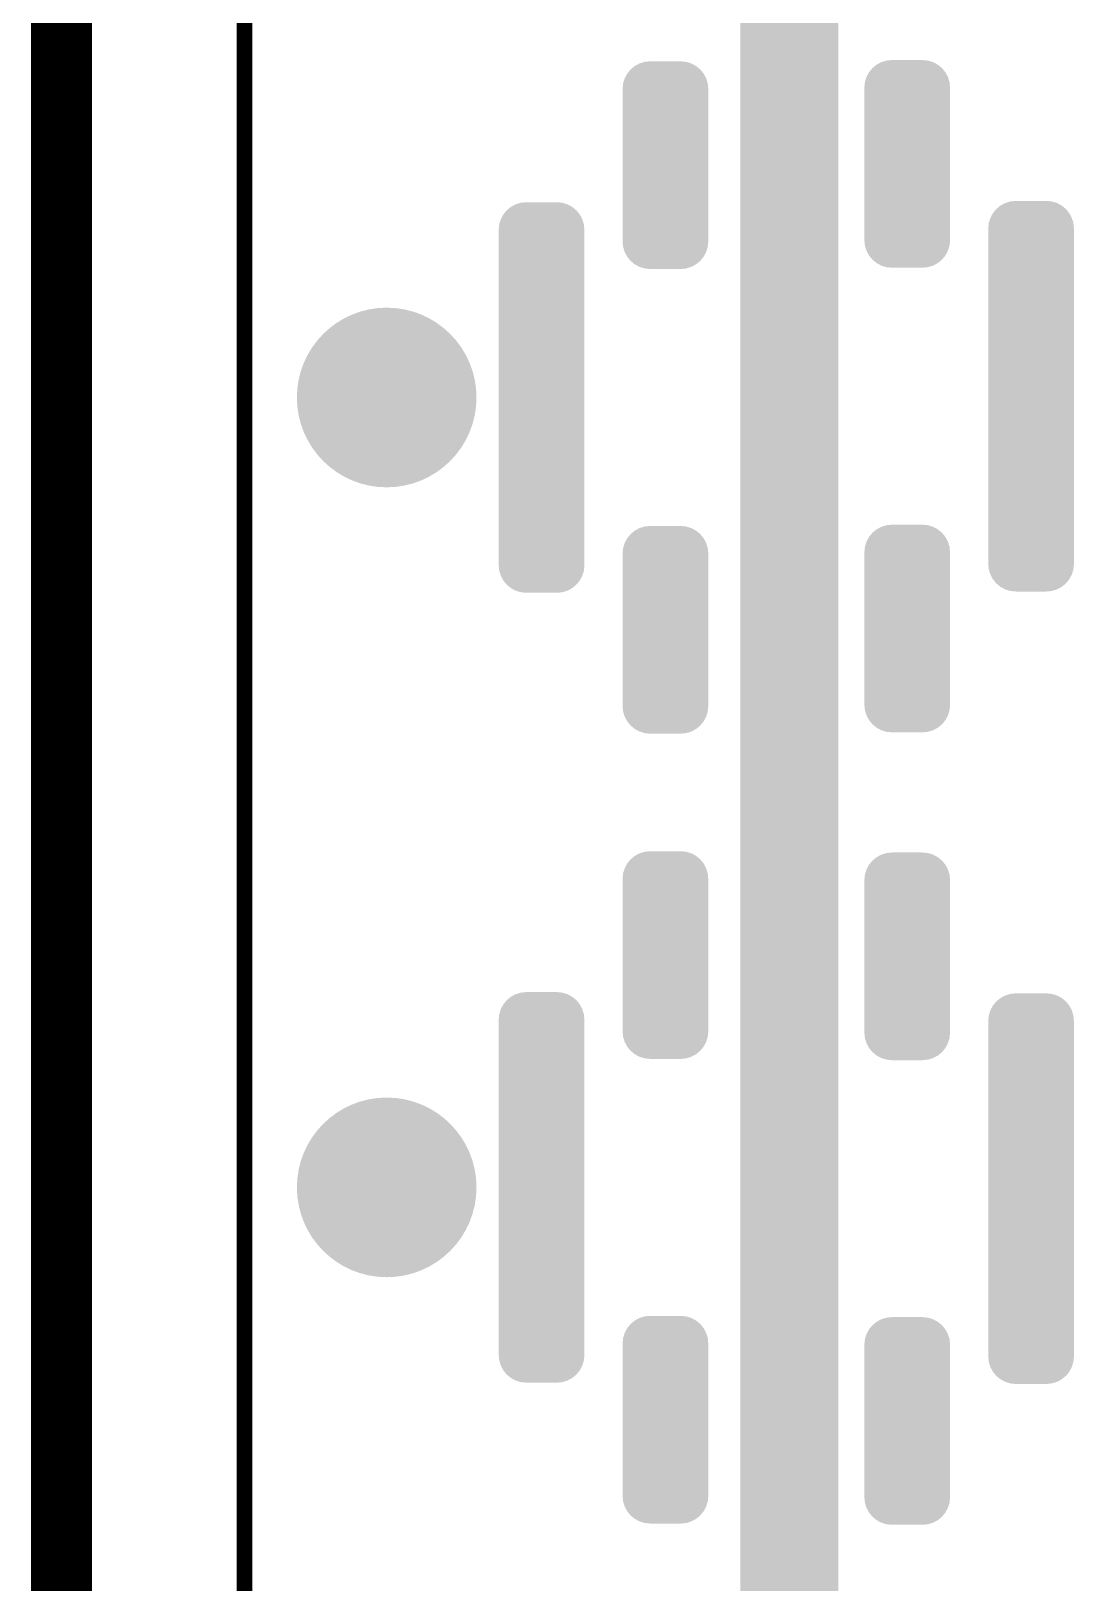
# Model space of a CAD drawing. Header units: inches. Extents: x -0.01 to 3.95, y -0.11 to 1.88.
# Drawn here: x -0.01 to 0.327, y 0.945 to 1.446 of the extents above; entities that cross this region are included whole.
import ezdxf

# ---------------------------------------------------------------- set-up
doc = ezdxf.new("R2010")
doc.units = ezdxf.units.IN
doc.header["$MEASUREMENT"] = 0
for name, color, linetype in [('Board Outline', 216, 'Continuous'), ('Bottom Layer', 5, 'Continuous'), ('Bottom Solder', 6, 'Continuous'), ('Top Layer', 1, 'Continuous'), ('Top Overlay', 2, 'Continuous'), ('Top Paste', 8, 'Continuous'), ('Top Solder', 216, 'Continuous'), ('Via Holes', 16, 'Continuous')]:
    doc.layers.add(name, color=color, linetype=linetype)

msp = doc.modelspace()

# ---------------------------------------------------------------- hatches: boundary and pattern name
at = {"layer": 'Bottom Layer'}
h = msp.add_hatch(color=5, dxfattribs=at)
edge = h.paths.add_edge_path()
edge.add_arc((0.105, 1.32736), 0.025, 0, 360)
h = msp.add_hatch(color=5, dxfattribs=at)
edge = h.paths.add_edge_path()
edge.add_arc((0.105, 1.07236), 0.025, 0, 360)
at = {"layer": 'Bottom Solder'}
h = msp.add_hatch(color=6, dxfattribs=at)
edge = h.paths.add_edge_path()
edge.add_arc((0.105, 1.32736), 0.029, 0, 360)
h = msp.add_hatch(color=6, dxfattribs=at)
edge = h.paths.add_edge_path()
edge.add_arc((0.105, 1.07236), 0.029, 0, 360)
at = {"layer": 'Top Layer'}
h = msp.add_hatch(color=1, dxfattribs=at)
edge = h.paths.add_edge_path()
edge.add_arc((0.22909, 1.70551), 0.00591, 90, 180)
edge.add_line((0.22319, 1.70551), (0.22319, 0.00472))
edge.add_arc((0.22909, 0.00472), 0.00591, 180, 270)
edge.add_line((0.22909, -0.00118), (0.24091, -0.00118))
edge.add_arc((0.24091, 0.00472), 0.00591, 270, 360)
edge.add_line((0.24681, 0.00472), (0.24681, 1.70551))
edge.add_arc((0.24091, 1.70551), 0.00591, 0, 90)
edge.add_line((0.24091, 1.71141), (0.22909, 1.71141))
h = msp.add_hatch(color=1, dxfattribs=at)
edge = h.paths.add_edge_path()
edge.add_arc((0.22909, 1.70551), 0.00591, 90, 180)
edge.add_line((0.22319, 1.70551), (0.22319, 0.00472))
edge.add_arc((0.22909, 0.00472), 0.00591, 180, 270)
edge.add_line((0.22909, -0.00118), (0.24091, -0.00118))
edge.add_arc((0.24091, 0.00472), 0.00591, 270, 360)
edge.add_line((0.24681, 0.00472), (0.24681, 1.70551))
edge.add_arc((0.24091, 1.70551), 0.00591, 0, 90)
edge.add_line((0.24091, 1.71141), (0.22909, 1.71141))
h = msp.add_hatch(color=1, dxfattribs=at)
edge = h.paths.add_edge_path()
edge.add_arc((0.19008, 1.42697), 0.00492, 90, 180)
edge.add_line((0.18516, 1.42697), (0.18516, 1.37775))
edge.add_arc((0.19008, 1.37775), 0.00492, 180, 270)
edge.add_line((0.19008, 1.37283), (0.19992, 1.37283))
edge.add_arc((0.19992, 1.37775), 0.00492, 270, 360)
edge.add_line((0.20484, 1.37775), (0.20484, 1.42697))
edge.add_arc((0.19992, 1.42697), 0.00492, 0, 90)
edge.add_line((0.19992, 1.43189), (0.19008, 1.43189))
h = msp.add_hatch(color=1, dxfattribs=at)
edge = h.paths.add_edge_path()
edge.add_arc((0.19008, 1.42697), 0.00492, 90, 180)
edge.add_line((0.18516, 1.42697), (0.18516, 1.37775))
edge.add_arc((0.19008, 1.37775), 0.00492, 180, 270)
edge.add_line((0.19008, 1.37283), (0.19992, 1.37283))
edge.add_arc((0.19992, 1.37775), 0.00492, 270, 360)
edge.add_line((0.20484, 1.37775), (0.20484, 1.42697))
edge.add_arc((0.19992, 1.42697), 0.00492, 0, 90)
edge.add_line((0.19992, 1.43189), (0.19008, 1.43189))
h = msp.add_hatch(color=1, dxfattribs=at)
edge = h.paths.add_edge_path()
edge.add_arc((0.27799, 1.37817), 0.00492, 270, 360)
edge.add_line((0.28291, 1.37817), (0.28291, 1.42738))
edge.add_arc((0.27799, 1.42738), 0.00492, 0, 90)
edge.add_line((0.27799, 1.4323), (0.26815, 1.4323))
edge.add_arc((0.26815, 1.42738), 0.00492, 90, 180)
edge.add_line((0.26322, 1.42738), (0.26322, 1.37817))
edge.add_arc((0.26815, 1.37817), 0.00492, 180, 270)
edge.add_line((0.26815, 1.37324), (0.27799, 1.37324))
h = msp.add_hatch(color=1, dxfattribs=at)
edge = h.paths.add_edge_path()
edge.add_arc((0.27799, 1.37817), 0.00492, 270, 360)
edge.add_line((0.28291, 1.37817), (0.28291, 1.42738))
edge.add_arc((0.27799, 1.42738), 0.00492, 0, 90)
edge.add_line((0.27799, 1.4323), (0.26815, 1.4323))
edge.add_arc((0.26815, 1.42738), 0.00492, 90, 180)
edge.add_line((0.26322, 1.42738), (0.26322, 1.37817))
edge.add_arc((0.26815, 1.37817), 0.00492, 180, 270)
edge.add_line((0.26815, 1.37324), (0.27799, 1.37324))
h = msp.add_hatch(color=1, dxfattribs=at)
edge = h.paths.add_edge_path()
edge.add_arc((0.15008, 1.38149), 0.00492, 90, 180)
edge.add_line((0.14516, 1.38149), (0.14516, 1.27323))
edge.add_arc((0.15008, 1.27323), 0.00492, 180, 270)
edge.add_line((0.15008, 1.2683), (0.15992, 1.2683))
edge.add_arc((0.15992, 1.27323), 0.00492, 270, 360)
edge.add_line((0.16484, 1.27323), (0.16484, 1.38149))
edge.add_arc((0.15992, 1.38149), 0.00492, 0, 90)
edge.add_line((0.15992, 1.38641), (0.15008, 1.38641))
h = msp.add_hatch(color=1, dxfattribs=at)
edge = h.paths.add_edge_path()
edge.add_arc((0.15008, 1.38149), 0.00492, 90, 180)
edge.add_line((0.14516, 1.38149), (0.14516, 1.27323))
edge.add_arc((0.15008, 1.27323), 0.00492, 180, 270)
edge.add_line((0.15008, 1.2683), (0.15992, 1.2683))
edge.add_arc((0.15992, 1.27323), 0.00492, 270, 360)
edge.add_line((0.16484, 1.27323), (0.16484, 1.38149))
edge.add_arc((0.15992, 1.38149), 0.00492, 0, 90)
edge.add_line((0.15992, 1.38641), (0.15008, 1.38641))
h = msp.add_hatch(color=1, dxfattribs=at)
edge = h.paths.add_edge_path()
edge.add_arc((0.31799, 1.27364), 0.00492, 270, 360)
edge.add_line((0.32291, 1.27364), (0.32291, 1.38191))
edge.add_arc((0.31799, 1.38191), 0.00492, 0, 90)
edge.add_line((0.31799, 1.38683), (0.30815, 1.38683))
edge.add_arc((0.30815, 1.38191), 0.00492, 90, 180)
edge.add_line((0.30322, 1.38191), (0.30322, 1.27364))
edge.add_arc((0.30815, 1.27364), 0.00492, 180, 270)
edge.add_line((0.30815, 1.26872), (0.31799, 1.26872))
h = msp.add_hatch(color=1, dxfattribs=at)
edge = h.paths.add_edge_path()
edge.add_arc((0.31799, 1.27364), 0.00492, 270, 360)
edge.add_line((0.32291, 1.27364), (0.32291, 1.38191))
edge.add_arc((0.31799, 1.38191), 0.00492, 0, 90)
edge.add_line((0.31799, 1.38683), (0.30815, 1.38683))
edge.add_arc((0.30815, 1.38191), 0.00492, 90, 180)
edge.add_line((0.30322, 1.38191), (0.30322, 1.27364))
edge.add_arc((0.30815, 1.27364), 0.00492, 180, 270)
edge.add_line((0.30815, 1.26872), (0.31799, 1.26872))
h = msp.add_hatch(color=1, dxfattribs=at)
edge = h.paths.add_edge_path()
edge.add_arc((0.105, 1.32736), 0.025, 0, 360)
h = msp.add_hatch(color=1, dxfattribs=at)
edge = h.paths.add_edge_path()
edge.add_arc((0.19008, 1.27697), 0.00492, 90, 180)
edge.add_line((0.18516, 1.27697), (0.18516, 1.22775))
edge.add_arc((0.19008, 1.22775), 0.00492, 180, 270)
edge.add_line((0.19008, 1.22283), (0.19992, 1.22283))
edge.add_arc((0.19992, 1.22775), 0.00492, 270, 360)
edge.add_line((0.20484, 1.22775), (0.20484, 1.27697))
edge.add_arc((0.19992, 1.27697), 0.00492, 0, 90)
edge.add_line((0.19992, 1.28189), (0.19008, 1.28189))
h = msp.add_hatch(color=1, dxfattribs=at)
edge = h.paths.add_edge_path()
edge.add_arc((0.19008, 1.27697), 0.00492, 90, 180)
edge.add_line((0.18516, 1.27697), (0.18516, 1.22775))
edge.add_arc((0.19008, 1.22775), 0.00492, 180, 270)
edge.add_line((0.19008, 1.22283), (0.19992, 1.22283))
edge.add_arc((0.19992, 1.22775), 0.00492, 270, 360)
edge.add_line((0.20484, 1.22775), (0.20484, 1.27697))
edge.add_arc((0.19992, 1.27697), 0.00492, 0, 90)
edge.add_line((0.19992, 1.28189), (0.19008, 1.28189))
h = msp.add_hatch(color=1, dxfattribs=at)
edge = h.paths.add_edge_path()
edge.add_arc((0.27799, 1.22817), 0.00492, 270, 360)
edge.add_line((0.28291, 1.22817), (0.28291, 1.27738))
edge.add_arc((0.27799, 1.27738), 0.00492, 0, 90)
edge.add_line((0.27799, 1.2823), (0.26815, 1.2823))
edge.add_arc((0.26815, 1.27738), 0.00492, 90, 180)
edge.add_line((0.26322, 1.27738), (0.26322, 1.22817))
edge.add_arc((0.26815, 1.22817), 0.00492, 180, 270)
edge.add_line((0.26815, 1.22324), (0.27799, 1.22324))
h = msp.add_hatch(color=1, dxfattribs=at)
edge = h.paths.add_edge_path()
edge.add_arc((0.27799, 1.22817), 0.00492, 270, 360)
edge.add_line((0.28291, 1.22817), (0.28291, 1.27738))
edge.add_arc((0.27799, 1.27738), 0.00492, 0, 90)
edge.add_line((0.27799, 1.2823), (0.26815, 1.2823))
edge.add_arc((0.26815, 1.27738), 0.00492, 90, 180)
edge.add_line((0.26322, 1.27738), (0.26322, 1.22817))
edge.add_arc((0.26815, 1.22817), 0.00492, 180, 270)
edge.add_line((0.26815, 1.22324), (0.27799, 1.22324))
h = msp.add_hatch(color=1, dxfattribs=at)
edge = h.paths.add_edge_path()
edge.add_arc((0.19008, 1.17197), 0.00492, 90, 180)
edge.add_line((0.18516, 1.17197), (0.18516, 1.12275))
edge.add_arc((0.19008, 1.12275), 0.00492, 180, 270)
edge.add_line((0.19008, 1.11783), (0.19992, 1.11783))
edge.add_arc((0.19992, 1.12275), 0.00492, 270, 360)
edge.add_line((0.20484, 1.12275), (0.20484, 1.17197))
edge.add_arc((0.19992, 1.17197), 0.00492, 0, 90)
edge.add_line((0.19992, 1.17689), (0.19008, 1.17689))
h = msp.add_hatch(color=1, dxfattribs=at)
edge = h.paths.add_edge_path()
edge.add_arc((0.19008, 1.17197), 0.00492, 90, 180)
edge.add_line((0.18516, 1.17197), (0.18516, 1.12275))
edge.add_arc((0.19008, 1.12275), 0.00492, 180, 270)
edge.add_line((0.19008, 1.11783), (0.19992, 1.11783))
edge.add_arc((0.19992, 1.12275), 0.00492, 270, 360)
edge.add_line((0.20484, 1.12275), (0.20484, 1.17197))
edge.add_arc((0.19992, 1.17197), 0.00492, 0, 90)
edge.add_line((0.19992, 1.17689), (0.19008, 1.17689))
h = msp.add_hatch(color=1, dxfattribs=at)
edge = h.paths.add_edge_path()
edge.add_arc((0.27799, 1.12234), 0.00492, 270, 360)
edge.add_line((0.28291, 1.12234), (0.28291, 1.17155))
edge.add_arc((0.27799, 1.17155), 0.00492, 0, 90)
edge.add_line((0.27799, 1.17647), (0.26815, 1.17647))
edge.add_arc((0.26815, 1.17155), 0.00492, 90, 180)
edge.add_line((0.26322, 1.17155), (0.26322, 1.12234))
edge.add_arc((0.26815, 1.12234), 0.00492, 180, 270)
edge.add_line((0.26815, 1.11742), (0.27799, 1.11742))
h = msp.add_hatch(color=1, dxfattribs=at)
edge = h.paths.add_edge_path()
edge.add_arc((0.27799, 1.12234), 0.00492, 270, 360)
edge.add_line((0.28291, 1.12234), (0.28291, 1.17155))
edge.add_arc((0.27799, 1.17155), 0.00492, 0, 90)
edge.add_line((0.27799, 1.17647), (0.26815, 1.17647))
edge.add_arc((0.26815, 1.17155), 0.00492, 90, 180)
edge.add_line((0.26322, 1.17155), (0.26322, 1.12234))
edge.add_arc((0.26815, 1.12234), 0.00492, 180, 270)
edge.add_line((0.26815, 1.11742), (0.27799, 1.11742))
h = msp.add_hatch(color=1, dxfattribs=at)
edge = h.paths.add_edge_path()
edge.add_arc((0.15008, 1.12649), 0.00492, 90, 180)
edge.add_line((0.14516, 1.12649), (0.14516, 1.01823))
edge.add_arc((0.15008, 1.01823), 0.00492, 180, 270)
edge.add_line((0.15008, 1.0133), (0.15992, 1.0133))
edge.add_arc((0.15992, 1.01823), 0.00492, 270, 360)
edge.add_line((0.16484, 1.01823), (0.16484, 1.12649))
edge.add_arc((0.15992, 1.12649), 0.00492, 0, 90)
edge.add_line((0.15992, 1.13141), (0.15008, 1.13141))
h = msp.add_hatch(color=1, dxfattribs=at)
edge = h.paths.add_edge_path()
edge.add_arc((0.15008, 1.12649), 0.00492, 90, 180)
edge.add_line((0.14516, 1.12649), (0.14516, 1.01823))
edge.add_arc((0.15008, 1.01823), 0.00492, 180, 270)
edge.add_line((0.15008, 1.0133), (0.15992, 1.0133))
edge.add_arc((0.15992, 1.01823), 0.00492, 270, 360)
edge.add_line((0.16484, 1.01823), (0.16484, 1.12649))
edge.add_arc((0.15992, 1.12649), 0.00492, 0, 90)
edge.add_line((0.15992, 1.13141), (0.15008, 1.13141))
h = msp.add_hatch(color=1, dxfattribs=at)
edge = h.paths.add_edge_path()
edge.add_arc((0.31799, 1.01781), 0.00492, 270, 360)
edge.add_line((0.32291, 1.01781), (0.32291, 1.12608))
edge.add_arc((0.31799, 1.12608), 0.00492, 0, 90)
edge.add_line((0.31799, 1.131), (0.30815, 1.131))
edge.add_arc((0.30815, 1.12608), 0.00492, 90, 180)
edge.add_line((0.30322, 1.12608), (0.30322, 1.01781))
edge.add_arc((0.30815, 1.01781), 0.00492, 180, 270)
edge.add_line((0.30815, 1.01289), (0.31799, 1.01289))
h = msp.add_hatch(color=1, dxfattribs=at)
edge = h.paths.add_edge_path()
edge.add_arc((0.31799, 1.01781), 0.00492, 270, 360)
edge.add_line((0.32291, 1.01781), (0.32291, 1.12608))
edge.add_arc((0.31799, 1.12608), 0.00492, 0, 90)
edge.add_line((0.31799, 1.131), (0.30815, 1.131))
edge.add_arc((0.30815, 1.12608), 0.00492, 90, 180)
edge.add_line((0.30322, 1.12608), (0.30322, 1.01781))
edge.add_arc((0.30815, 1.01781), 0.00492, 180, 270)
edge.add_line((0.30815, 1.01289), (0.31799, 1.01289))
h = msp.add_hatch(color=1, dxfattribs=at)
edge = h.paths.add_edge_path()
edge.add_arc((0.105, 1.07236), 0.025, 0, 360)
h = msp.add_hatch(color=1, dxfattribs=at)
edge = h.paths.add_edge_path()
edge.add_arc((0.19008, 1.02197), 0.00492, 90, 180)
edge.add_line((0.18516, 1.02197), (0.18516, 0.97275))
edge.add_arc((0.19008, 0.97275), 0.00492, 180, 270)
edge.add_line((0.19008, 0.96783), (0.19992, 0.96783))
edge.add_arc((0.19992, 0.97275), 0.00492, 270, 360)
edge.add_line((0.20484, 0.97275), (0.20484, 1.02197))
edge.add_arc((0.19992, 1.02197), 0.00492, 0, 90)
edge.add_line((0.19992, 1.02689), (0.19008, 1.02689))
h = msp.add_hatch(color=1, dxfattribs=at)
edge = h.paths.add_edge_path()
edge.add_arc((0.19008, 1.02197), 0.00492, 90, 180)
edge.add_line((0.18516, 1.02197), (0.18516, 0.97275))
edge.add_arc((0.19008, 0.97275), 0.00492, 180, 270)
edge.add_line((0.19008, 0.96783), (0.19992, 0.96783))
edge.add_arc((0.19992, 0.97275), 0.00492, 270, 360)
edge.add_line((0.20484, 0.97275), (0.20484, 1.02197))
edge.add_arc((0.19992, 1.02197), 0.00492, 0, 90)
edge.add_line((0.19992, 1.02689), (0.19008, 1.02689))
h = msp.add_hatch(color=1, dxfattribs=at)
edge = h.paths.add_edge_path()
edge.add_arc((0.27799, 0.97234), 0.00492, 270, 360)
edge.add_line((0.28291, 0.97234), (0.28291, 1.02155))
edge.add_arc((0.27799, 1.02155), 0.00492, 0, 90)
edge.add_line((0.27799, 1.02647), (0.26815, 1.02647))
edge.add_arc((0.26815, 1.02155), 0.00492, 90, 180)
edge.add_line((0.26322, 1.02155), (0.26322, 0.97234))
edge.add_arc((0.26815, 0.97234), 0.00492, 180, 270)
edge.add_line((0.26815, 0.96742), (0.27799, 0.96742))
h = msp.add_hatch(color=1, dxfattribs=at)
edge = h.paths.add_edge_path()
edge.add_arc((0.27799, 0.97234), 0.00492, 270, 360)
edge.add_line((0.28291, 0.97234), (0.28291, 1.02155))
edge.add_arc((0.27799, 1.02155), 0.00492, 0, 90)
edge.add_line((0.27799, 1.02647), (0.26815, 1.02647))
edge.add_arc((0.26815, 1.02155), 0.00492, 90, 180)
edge.add_line((0.26322, 1.02155), (0.26322, 0.97234))
edge.add_arc((0.26815, 0.97234), 0.00492, 180, 270)
edge.add_line((0.26815, 0.96742), (0.27799, 0.96742))
at = {"layer": 'Top Paste'}
h = msp.add_hatch(color=8, dxfattribs=at)
edge = h.paths.add_edge_path()
edge.add_arc((0.22909, 1.70551), 0.00591, 90, 180)
edge.add_line((0.22319, 1.70551), (0.22319, 0.00472))
edge.add_arc((0.22909, 0.00472), 0.00591, 180, 270)
edge.add_line((0.22909, -0.00118), (0.24091, -0.00118))
edge.add_arc((0.24091, 0.00472), 0.00591, 270, 360)
edge.add_line((0.24681, 0.00472), (0.24681, 1.70551))
edge.add_arc((0.24091, 1.70551), 0.00591, 0, 90)
edge.add_line((0.24091, 1.71141), (0.22909, 1.71141))
h = msp.add_hatch(color=8, dxfattribs=at)
edge = h.paths.add_edge_path()
edge.add_arc((0.22909, 1.70551), 0.00591, 90, 180)
edge.add_line((0.22319, 1.70551), (0.22319, 0.00472))
edge.add_arc((0.22909, 0.00472), 0.00591, 180, 270)
edge.add_line((0.22909, -0.00118), (0.24091, -0.00118))
edge.add_arc((0.24091, 0.00472), 0.00591, 270, 360)
edge.add_line((0.24681, 0.00472), (0.24681, 1.70551))
edge.add_arc((0.24091, 1.70551), 0.00591, 0, 90)
edge.add_line((0.24091, 1.71141), (0.22909, 1.71141))
h = msp.add_hatch(color=8, dxfattribs=at)
edge = h.paths.add_edge_path()
edge.add_arc((0.19008, 1.42697), 0.00492, 90, 180)
edge.add_line((0.18516, 1.42697), (0.18516, 1.37775))
edge.add_arc((0.19008, 1.37775), 0.00492, 180, 270)
edge.add_line((0.19008, 1.37283), (0.19992, 1.37283))
edge.add_arc((0.19992, 1.37775), 0.00492, 270, 360)
edge.add_line((0.20484, 1.37775), (0.20484, 1.42697))
edge.add_arc((0.19992, 1.42697), 0.00492, 0, 90)
edge.add_line((0.19992, 1.43189), (0.19008, 1.43189))
h = msp.add_hatch(color=8, dxfattribs=at)
edge = h.paths.add_edge_path()
edge.add_arc((0.19008, 1.42697), 0.00492, 90, 180)
edge.add_line((0.18516, 1.42697), (0.18516, 1.37775))
edge.add_arc((0.19008, 1.37775), 0.00492, 180, 270)
edge.add_line((0.19008, 1.37283), (0.19992, 1.37283))
edge.add_arc((0.19992, 1.37775), 0.00492, 270, 360)
edge.add_line((0.20484, 1.37775), (0.20484, 1.42697))
edge.add_arc((0.19992, 1.42697), 0.00492, 0, 90)
edge.add_line((0.19992, 1.43189), (0.19008, 1.43189))
h = msp.add_hatch(color=8, dxfattribs=at)
edge = h.paths.add_edge_path()
edge.add_arc((0.27799, 1.37817), 0.00492, 270, 360)
edge.add_line((0.28291, 1.37817), (0.28291, 1.42738))
edge.add_arc((0.27799, 1.42738), 0.00492, 0, 90)
edge.add_line((0.27799, 1.4323), (0.26815, 1.4323))
edge.add_arc((0.26815, 1.42738), 0.00492, 90, 180)
edge.add_line((0.26322, 1.42738), (0.26322, 1.37817))
edge.add_arc((0.26815, 1.37817), 0.00492, 180, 270)
edge.add_line((0.26815, 1.37324), (0.27799, 1.37324))
h = msp.add_hatch(color=8, dxfattribs=at)
edge = h.paths.add_edge_path()
edge.add_arc((0.27799, 1.37817), 0.00492, 270, 360)
edge.add_line((0.28291, 1.37817), (0.28291, 1.42738))
edge.add_arc((0.27799, 1.42738), 0.00492, 0, 90)
edge.add_line((0.27799, 1.4323), (0.26815, 1.4323))
edge.add_arc((0.26815, 1.42738), 0.00492, 90, 180)
edge.add_line((0.26322, 1.42738), (0.26322, 1.37817))
edge.add_arc((0.26815, 1.37817), 0.00492, 180, 270)
edge.add_line((0.26815, 1.37324), (0.27799, 1.37324))
h = msp.add_hatch(color=8, dxfattribs=at)
edge = h.paths.add_edge_path()
edge.add_arc((0.15008, 1.38149), 0.00492, 90, 180)
edge.add_line((0.14516, 1.38149), (0.14516, 1.27323))
edge.add_arc((0.15008, 1.27323), 0.00492, 180, 270)
edge.add_line((0.15008, 1.2683), (0.15992, 1.2683))
edge.add_arc((0.15992, 1.27323), 0.00492, 270, 360)
edge.add_line((0.16484, 1.27323), (0.16484, 1.38149))
edge.add_arc((0.15992, 1.38149), 0.00492, 0, 90)
edge.add_line((0.15992, 1.38641), (0.15008, 1.38641))
h = msp.add_hatch(color=8, dxfattribs=at)
edge = h.paths.add_edge_path()
edge.add_arc((0.15008, 1.38149), 0.00492, 90, 180)
edge.add_line((0.14516, 1.38149), (0.14516, 1.27323))
edge.add_arc((0.15008, 1.27323), 0.00492, 180, 270)
edge.add_line((0.15008, 1.2683), (0.15992, 1.2683))
edge.add_arc((0.15992, 1.27323), 0.00492, 270, 360)
edge.add_line((0.16484, 1.27323), (0.16484, 1.38149))
edge.add_arc((0.15992, 1.38149), 0.00492, 0, 90)
edge.add_line((0.15992, 1.38641), (0.15008, 1.38641))
h = msp.add_hatch(color=8, dxfattribs=at)
edge = h.paths.add_edge_path()
edge.add_arc((0.31799, 1.27364), 0.00492, 270, 360)
edge.add_line((0.32291, 1.27364), (0.32291, 1.38191))
edge.add_arc((0.31799, 1.38191), 0.00492, 0, 90)
edge.add_line((0.31799, 1.38683), (0.30815, 1.38683))
edge.add_arc((0.30815, 1.38191), 0.00492, 90, 180)
edge.add_line((0.30322, 1.38191), (0.30322, 1.27364))
edge.add_arc((0.30815, 1.27364), 0.00492, 180, 270)
edge.add_line((0.30815, 1.26872), (0.31799, 1.26872))
h = msp.add_hatch(color=8, dxfattribs=at)
edge = h.paths.add_edge_path()
edge.add_arc((0.31799, 1.27364), 0.00492, 270, 360)
edge.add_line((0.32291, 1.27364), (0.32291, 1.38191))
edge.add_arc((0.31799, 1.38191), 0.00492, 0, 90)
edge.add_line((0.31799, 1.38683), (0.30815, 1.38683))
edge.add_arc((0.30815, 1.38191), 0.00492, 90, 180)
edge.add_line((0.30322, 1.38191), (0.30322, 1.27364))
edge.add_arc((0.30815, 1.27364), 0.00492, 180, 270)
edge.add_line((0.30815, 1.26872), (0.31799, 1.26872))
h = msp.add_hatch(color=8, dxfattribs=at)
edge = h.paths.add_edge_path()
edge.add_arc((0.19008, 1.27697), 0.00492, 90, 180)
edge.add_line((0.18516, 1.27697), (0.18516, 1.22775))
edge.add_arc((0.19008, 1.22775), 0.00492, 180, 270)
edge.add_line((0.19008, 1.22283), (0.19992, 1.22283))
edge.add_arc((0.19992, 1.22775), 0.00492, 270, 360)
edge.add_line((0.20484, 1.22775), (0.20484, 1.27697))
edge.add_arc((0.19992, 1.27697), 0.00492, 0, 90)
edge.add_line((0.19992, 1.28189), (0.19008, 1.28189))
h = msp.add_hatch(color=8, dxfattribs=at)
edge = h.paths.add_edge_path()
edge.add_arc((0.19008, 1.27697), 0.00492, 90, 180)
edge.add_line((0.18516, 1.27697), (0.18516, 1.22775))
edge.add_arc((0.19008, 1.22775), 0.00492, 180, 270)
edge.add_line((0.19008, 1.22283), (0.19992, 1.22283))
edge.add_arc((0.19992, 1.22775), 0.00492, 270, 360)
edge.add_line((0.20484, 1.22775), (0.20484, 1.27697))
edge.add_arc((0.19992, 1.27697), 0.00492, 0, 90)
edge.add_line((0.19992, 1.28189), (0.19008, 1.28189))
h = msp.add_hatch(color=8, dxfattribs=at)
edge = h.paths.add_edge_path()
edge.add_arc((0.27799, 1.22817), 0.00492, 270, 360)
edge.add_line((0.28291, 1.22817), (0.28291, 1.27738))
edge.add_arc((0.27799, 1.27738), 0.00492, 0, 90)
edge.add_line((0.27799, 1.2823), (0.26815, 1.2823))
edge.add_arc((0.26815, 1.27738), 0.00492, 90, 180)
edge.add_line((0.26322, 1.27738), (0.26322, 1.22817))
edge.add_arc((0.26815, 1.22817), 0.00492, 180, 270)
edge.add_line((0.26815, 1.22324), (0.27799, 1.22324))
h = msp.add_hatch(color=8, dxfattribs=at)
edge = h.paths.add_edge_path()
edge.add_arc((0.27799, 1.22817), 0.00492, 270, 360)
edge.add_line((0.28291, 1.22817), (0.28291, 1.27738))
edge.add_arc((0.27799, 1.27738), 0.00492, 0, 90)
edge.add_line((0.27799, 1.2823), (0.26815, 1.2823))
edge.add_arc((0.26815, 1.27738), 0.00492, 90, 180)
edge.add_line((0.26322, 1.27738), (0.26322, 1.22817))
edge.add_arc((0.26815, 1.22817), 0.00492, 180, 270)
edge.add_line((0.26815, 1.22324), (0.27799, 1.22324))
h = msp.add_hatch(color=8, dxfattribs=at)
edge = h.paths.add_edge_path()
edge.add_arc((0.19008, 1.17197), 0.00492, 90, 180)
edge.add_line((0.18516, 1.17197), (0.18516, 1.12275))
edge.add_arc((0.19008, 1.12275), 0.00492, 180, 270)
edge.add_line((0.19008, 1.11783), (0.19992, 1.11783))
edge.add_arc((0.19992, 1.12275), 0.00492, 270, 360)
edge.add_line((0.20484, 1.12275), (0.20484, 1.17197))
edge.add_arc((0.19992, 1.17197), 0.00492, 0, 90)
edge.add_line((0.19992, 1.17689), (0.19008, 1.17689))
h = msp.add_hatch(color=8, dxfattribs=at)
edge = h.paths.add_edge_path()
edge.add_arc((0.19008, 1.17197), 0.00492, 90, 180)
edge.add_line((0.18516, 1.17197), (0.18516, 1.12275))
edge.add_arc((0.19008, 1.12275), 0.00492, 180, 270)
edge.add_line((0.19008, 1.11783), (0.19992, 1.11783))
edge.add_arc((0.19992, 1.12275), 0.00492, 270, 360)
edge.add_line((0.20484, 1.12275), (0.20484, 1.17197))
edge.add_arc((0.19992, 1.17197), 0.00492, 0, 90)
edge.add_line((0.19992, 1.17689), (0.19008, 1.17689))
h = msp.add_hatch(color=8, dxfattribs=at)
edge = h.paths.add_edge_path()
edge.add_arc((0.27799, 1.12234), 0.00492, 270, 360)
edge.add_line((0.28291, 1.12234), (0.28291, 1.17155))
edge.add_arc((0.27799, 1.17155), 0.00492, 0, 90)
edge.add_line((0.27799, 1.17647), (0.26815, 1.17647))
edge.add_arc((0.26815, 1.17155), 0.00492, 90, 180)
edge.add_line((0.26322, 1.17155), (0.26322, 1.12234))
edge.add_arc((0.26815, 1.12234), 0.00492, 180, 270)
edge.add_line((0.26815, 1.11742), (0.27799, 1.11742))
h = msp.add_hatch(color=8, dxfattribs=at)
edge = h.paths.add_edge_path()
edge.add_arc((0.27799, 1.12234), 0.00492, 270, 360)
edge.add_line((0.28291, 1.12234), (0.28291, 1.17155))
edge.add_arc((0.27799, 1.17155), 0.00492, 0, 90)
edge.add_line((0.27799, 1.17647), (0.26815, 1.17647))
edge.add_arc((0.26815, 1.17155), 0.00492, 90, 180)
edge.add_line((0.26322, 1.17155), (0.26322, 1.12234))
edge.add_arc((0.26815, 1.12234), 0.00492, 180, 270)
edge.add_line((0.26815, 1.11742), (0.27799, 1.11742))
h = msp.add_hatch(color=8, dxfattribs=at)
edge = h.paths.add_edge_path()
edge.add_arc((0.15008, 1.12649), 0.00492, 90, 180)
edge.add_line((0.14516, 1.12649), (0.14516, 1.01823))
edge.add_arc((0.15008, 1.01823), 0.00492, 180, 270)
edge.add_line((0.15008, 1.0133), (0.15992, 1.0133))
edge.add_arc((0.15992, 1.01823), 0.00492, 270, 360)
edge.add_line((0.16484, 1.01823), (0.16484, 1.12649))
edge.add_arc((0.15992, 1.12649), 0.00492, 0, 90)
edge.add_line((0.15992, 1.13141), (0.15008, 1.13141))
h = msp.add_hatch(color=8, dxfattribs=at)
edge = h.paths.add_edge_path()
edge.add_arc((0.15008, 1.12649), 0.00492, 90, 180)
edge.add_line((0.14516, 1.12649), (0.14516, 1.01823))
edge.add_arc((0.15008, 1.01823), 0.00492, 180, 270)
edge.add_line((0.15008, 1.0133), (0.15992, 1.0133))
edge.add_arc((0.15992, 1.01823), 0.00492, 270, 360)
edge.add_line((0.16484, 1.01823), (0.16484, 1.12649))
edge.add_arc((0.15992, 1.12649), 0.00492, 0, 90)
edge.add_line((0.15992, 1.13141), (0.15008, 1.13141))
h = msp.add_hatch(color=8, dxfattribs=at)
edge = h.paths.add_edge_path()
edge.add_arc((0.31799, 1.01781), 0.00492, 270, 360)
edge.add_line((0.32291, 1.01781), (0.32291, 1.12608))
edge.add_arc((0.31799, 1.12608), 0.00492, 0, 90)
edge.add_line((0.31799, 1.131), (0.30815, 1.131))
edge.add_arc((0.30815, 1.12608), 0.00492, 90, 180)
edge.add_line((0.30322, 1.12608), (0.30322, 1.01781))
edge.add_arc((0.30815, 1.01781), 0.00492, 180, 270)
edge.add_line((0.30815, 1.01289), (0.31799, 1.01289))
h = msp.add_hatch(color=8, dxfattribs=at)
edge = h.paths.add_edge_path()
edge.add_arc((0.31799, 1.01781), 0.00492, 270, 360)
edge.add_line((0.32291, 1.01781), (0.32291, 1.12608))
edge.add_arc((0.31799, 1.12608), 0.00492, 0, 90)
edge.add_line((0.31799, 1.131), (0.30815, 1.131))
edge.add_arc((0.30815, 1.12608), 0.00492, 90, 180)
edge.add_line((0.30322, 1.12608), (0.30322, 1.01781))
edge.add_arc((0.30815, 1.01781), 0.00492, 180, 270)
edge.add_line((0.30815, 1.01289), (0.31799, 1.01289))
h = msp.add_hatch(color=8, dxfattribs=at)
edge = h.paths.add_edge_path()
edge.add_arc((0.19008, 1.02197), 0.00492, 90, 180)
edge.add_line((0.18516, 1.02197), (0.18516, 0.97275))
edge.add_arc((0.19008, 0.97275), 0.00492, 180, 270)
edge.add_line((0.19008, 0.96783), (0.19992, 0.96783))
edge.add_arc((0.19992, 0.97275), 0.00492, 270, 360)
edge.add_line((0.20484, 0.97275), (0.20484, 1.02197))
edge.add_arc((0.19992, 1.02197), 0.00492, 0, 90)
edge.add_line((0.19992, 1.02689), (0.19008, 1.02689))
h = msp.add_hatch(color=8, dxfattribs=at)
edge = h.paths.add_edge_path()
edge.add_arc((0.19008, 1.02197), 0.00492, 90, 180)
edge.add_line((0.18516, 1.02197), (0.18516, 0.97275))
edge.add_arc((0.19008, 0.97275), 0.00492, 180, 270)
edge.add_line((0.19008, 0.96783), (0.19992, 0.96783))
edge.add_arc((0.19992, 0.97275), 0.00492, 270, 360)
edge.add_line((0.20484, 0.97275), (0.20484, 1.02197))
edge.add_arc((0.19992, 1.02197), 0.00492, 0, 90)
edge.add_line((0.19992, 1.02689), (0.19008, 1.02689))
h = msp.add_hatch(color=8, dxfattribs=at)
edge = h.paths.add_edge_path()
edge.add_arc((0.27799, 0.97234), 0.00492, 270, 360)
edge.add_line((0.28291, 0.97234), (0.28291, 1.02155))
edge.add_arc((0.27799, 1.02155), 0.00492, 0, 90)
edge.add_line((0.27799, 1.02647), (0.26815, 1.02647))
edge.add_arc((0.26815, 1.02155), 0.00492, 90, 180)
edge.add_line((0.26322, 1.02155), (0.26322, 0.97234))
edge.add_arc((0.26815, 0.97234), 0.00492, 180, 270)
edge.add_line((0.26815, 0.96742), (0.27799, 0.96742))
h = msp.add_hatch(color=8, dxfattribs=at)
edge = h.paths.add_edge_path()
edge.add_arc((0.27799, 0.97234), 0.00492, 270, 360)
edge.add_line((0.28291, 0.97234), (0.28291, 1.02155))
edge.add_arc((0.27799, 1.02155), 0.00492, 0, 90)
edge.add_line((0.27799, 1.02647), (0.26815, 1.02647))
edge.add_arc((0.26815, 1.02155), 0.00492, 90, 180)
edge.add_line((0.26322, 1.02155), (0.26322, 0.97234))
edge.add_arc((0.26815, 0.97234), 0.00492, 180, 270)
edge.add_line((0.26815, 0.96742), (0.27799, 0.96742))
at = {"layer": 'Top Solder'}
h = msp.add_hatch(color=216, dxfattribs=at)
edge = h.paths.add_edge_path()
edge.add_arc((0.22909, 1.70551), 0.00991, 90, 180)
edge.add_line((0.21919, 1.70551), (0.21919, 0.00472))
edge.add_arc((0.22909, 0.00472), 0.00991, 180, 270)
edge.add_line((0.22909, -0.00518), (0.24091, -0.00518))
edge.add_arc((0.24091, 0.00472), 0.00991, 270, 360)
edge.add_line((0.25081, 0.00472), (0.25081, 1.70551))
edge.add_arc((0.24091, 1.70551), 0.00991, 0, 90)
edge.add_line((0.24091, 1.71541), (0.22909, 1.71541))
h = msp.add_hatch(color=216, dxfattribs=at)
edge = h.paths.add_edge_path()
edge.add_arc((0.22909, 1.70551), 0.00991, 90, 180)
edge.add_line((0.21919, 1.70551), (0.21919, 0.00472))
edge.add_arc((0.22909, 0.00472), 0.00991, 180, 270)
edge.add_line((0.22909, -0.00518), (0.24091, -0.00518))
edge.add_arc((0.24091, 0.00472), 0.00991, 270, 360)
edge.add_line((0.25081, 0.00472), (0.25081, 1.70551))
edge.add_arc((0.24091, 1.70551), 0.00991, 0, 90)
edge.add_line((0.24091, 1.71541), (0.22909, 1.71541))
h = msp.add_hatch(color=216, dxfattribs=at)
edge = h.paths.add_edge_path()
edge.add_arc((0.19008, 1.42697), 0.00892, 90, 180)
edge.add_line((0.18116, 1.42697), (0.18116, 1.37775))
edge.add_arc((0.19008, 1.37775), 0.00892, 180, 270)
edge.add_line((0.19008, 1.36883), (0.19992, 1.36883))
edge.add_arc((0.19992, 1.37775), 0.00892, 270, 360)
edge.add_line((0.20884, 1.37775), (0.20884, 1.42697))
edge.add_arc((0.19992, 1.42697), 0.00892, 0, 90)
edge.add_line((0.19992, 1.43589), (0.19008, 1.43589))
h = msp.add_hatch(color=216, dxfattribs=at)
edge = h.paths.add_edge_path()
edge.add_arc((0.19008, 1.42697), 0.00892, 90, 180)
edge.add_line((0.18116, 1.42697), (0.18116, 1.37775))
edge.add_arc((0.19008, 1.37775), 0.00892, 180, 270)
edge.add_line((0.19008, 1.36883), (0.19992, 1.36883))
edge.add_arc((0.19992, 1.37775), 0.00892, 270, 360)
edge.add_line((0.20884, 1.37775), (0.20884, 1.42697))
edge.add_arc((0.19992, 1.42697), 0.00892, 0, 90)
edge.add_line((0.19992, 1.43589), (0.19008, 1.43589))
h = msp.add_hatch(color=216, dxfattribs=at)
edge = h.paths.add_edge_path()
edge.add_arc((0.27799, 1.37817), 0.00892, 270, 360)
edge.add_line((0.28691, 1.37817), (0.28691, 1.42738))
edge.add_arc((0.27799, 1.42738), 0.00892, 0, 90)
edge.add_line((0.27799, 1.4363), (0.26815, 1.4363))
edge.add_arc((0.26815, 1.42738), 0.00892, 90, 180)
edge.add_line((0.25922, 1.42738), (0.25922, 1.37817))
edge.add_arc((0.26815, 1.37817), 0.00892, 180, 270)
edge.add_line((0.26815, 1.36924), (0.27799, 1.36924))
h = msp.add_hatch(color=216, dxfattribs=at)
edge = h.paths.add_edge_path()
edge.add_arc((0.27799, 1.37817), 0.00892, 270, 360)
edge.add_line((0.28691, 1.37817), (0.28691, 1.42738))
edge.add_arc((0.27799, 1.42738), 0.00892, 0, 90)
edge.add_line((0.27799, 1.4363), (0.26815, 1.4363))
edge.add_arc((0.26815, 1.42738), 0.00892, 90, 180)
edge.add_line((0.25922, 1.42738), (0.25922, 1.37817))
edge.add_arc((0.26815, 1.37817), 0.00892, 180, 270)
edge.add_line((0.26815, 1.36924), (0.27799, 1.36924))
h = msp.add_hatch(color=216, dxfattribs=at)
edge = h.paths.add_edge_path()
edge.add_arc((0.15008, 1.38149), 0.00892, 90, 180)
edge.add_line((0.14116, 1.38149), (0.14116, 1.27323))
edge.add_arc((0.15008, 1.27323), 0.00892, 180, 270)
edge.add_line((0.15008, 1.2643), (0.15992, 1.2643))
edge.add_arc((0.15992, 1.27323), 0.00892, 270, 360)
edge.add_line((0.16884, 1.27323), (0.16884, 1.38149))
edge.add_arc((0.15992, 1.38149), 0.00892, 0, 90)
edge.add_line((0.15992, 1.39041), (0.15008, 1.39041))
h = msp.add_hatch(color=216, dxfattribs=at)
edge = h.paths.add_edge_path()
edge.add_arc((0.15008, 1.38149), 0.00892, 90, 180)
edge.add_line((0.14116, 1.38149), (0.14116, 1.27323))
edge.add_arc((0.15008, 1.27323), 0.00892, 180, 270)
edge.add_line((0.15008, 1.2643), (0.15992, 1.2643))
edge.add_arc((0.15992, 1.27323), 0.00892, 270, 360)
edge.add_line((0.16884, 1.27323), (0.16884, 1.38149))
edge.add_arc((0.15992, 1.38149), 0.00892, 0, 90)
edge.add_line((0.15992, 1.39041), (0.15008, 1.39041))
h = msp.add_hatch(color=216, dxfattribs=at)
edge = h.paths.add_edge_path()
edge.add_arc((0.31799, 1.27364), 0.00892, 270, 360)
edge.add_line((0.32691, 1.27364), (0.32691, 1.38191))
edge.add_arc((0.31799, 1.38191), 0.00892, 0, 90)
edge.add_line((0.31799, 1.39083), (0.30815, 1.39083))
edge.add_arc((0.30815, 1.38191), 0.00892, 90, 180)
edge.add_line((0.29922, 1.38191), (0.29922, 1.27364))
edge.add_arc((0.30815, 1.27364), 0.00892, 180, 270)
edge.add_line((0.30815, 1.26472), (0.31799, 1.26472))
h = msp.add_hatch(color=216, dxfattribs=at)
edge = h.paths.add_edge_path()
edge.add_arc((0.31799, 1.27364), 0.00892, 270, 360)
edge.add_line((0.32691, 1.27364), (0.32691, 1.38191))
edge.add_arc((0.31799, 1.38191), 0.00892, 0, 90)
edge.add_line((0.31799, 1.39083), (0.30815, 1.39083))
edge.add_arc((0.30815, 1.38191), 0.00892, 90, 180)
edge.add_line((0.29922, 1.38191), (0.29922, 1.27364))
edge.add_arc((0.30815, 1.27364), 0.00892, 180, 270)
edge.add_line((0.30815, 1.26472), (0.31799, 1.26472))
h = msp.add_hatch(color=216, dxfattribs=at)
edge = h.paths.add_edge_path()
edge.add_arc((0.105, 1.32736), 0.029, 0, 360)
h = msp.add_hatch(color=216, dxfattribs=at)
edge = h.paths.add_edge_path()
edge.add_arc((0.19008, 1.27697), 0.00892, 90, 180)
edge.add_line((0.18116, 1.27697), (0.18116, 1.22775))
edge.add_arc((0.19008, 1.22775), 0.00892, 180, 270)
edge.add_line((0.19008, 1.21883), (0.19992, 1.21883))
edge.add_arc((0.19992, 1.22775), 0.00892, 270, 360)
edge.add_line((0.20884, 1.22775), (0.20884, 1.27697))
edge.add_arc((0.19992, 1.27697), 0.00892, 0, 90)
edge.add_line((0.19992, 1.28589), (0.19008, 1.28589))
h = msp.add_hatch(color=216, dxfattribs=at)
edge = h.paths.add_edge_path()
edge.add_arc((0.19008, 1.27697), 0.00892, 90, 180)
edge.add_line((0.18116, 1.27697), (0.18116, 1.22775))
edge.add_arc((0.19008, 1.22775), 0.00892, 180, 270)
edge.add_line((0.19008, 1.21883), (0.19992, 1.21883))
edge.add_arc((0.19992, 1.22775), 0.00892, 270, 360)
edge.add_line((0.20884, 1.22775), (0.20884, 1.27697))
edge.add_arc((0.19992, 1.27697), 0.00892, 0, 90)
edge.add_line((0.19992, 1.28589), (0.19008, 1.28589))
h = msp.add_hatch(color=216, dxfattribs=at)
edge = h.paths.add_edge_path()
edge.add_arc((0.27799, 1.22817), 0.00892, 270, 360)
edge.add_line((0.28691, 1.22817), (0.28691, 1.27738))
edge.add_arc((0.27799, 1.27738), 0.00892, 0, 90)
edge.add_line((0.27799, 1.2863), (0.26815, 1.2863))
edge.add_arc((0.26815, 1.27738), 0.00892, 90, 180)
edge.add_line((0.25922, 1.27738), (0.25922, 1.22817))
edge.add_arc((0.26815, 1.22817), 0.00892, 180, 270)
edge.add_line((0.26815, 1.21924), (0.27799, 1.21924))
h = msp.add_hatch(color=216, dxfattribs=at)
edge = h.paths.add_edge_path()
edge.add_arc((0.27799, 1.22817), 0.00892, 270, 360)
edge.add_line((0.28691, 1.22817), (0.28691, 1.27738))
edge.add_arc((0.27799, 1.27738), 0.00892, 0, 90)
edge.add_line((0.27799, 1.2863), (0.26815, 1.2863))
edge.add_arc((0.26815, 1.27738), 0.00892, 90, 180)
edge.add_line((0.25922, 1.27738), (0.25922, 1.22817))
edge.add_arc((0.26815, 1.22817), 0.00892, 180, 270)
edge.add_line((0.26815, 1.21924), (0.27799, 1.21924))
h = msp.add_hatch(color=216, dxfattribs=at)
edge = h.paths.add_edge_path()
edge.add_arc((0.19008, 1.17197), 0.00892, 90, 180)
edge.add_line((0.18116, 1.17197), (0.18116, 1.12275))
edge.add_arc((0.19008, 1.12275), 0.00892, 180, 270)
edge.add_line((0.19008, 1.11383), (0.19992, 1.11383))
edge.add_arc((0.19992, 1.12275), 0.00892, 270, 360)
edge.add_line((0.20884, 1.12275), (0.20884, 1.17197))
edge.add_arc((0.19992, 1.17197), 0.00892, 0, 90)
edge.add_line((0.19992, 1.18089), (0.19008, 1.18089))
h = msp.add_hatch(color=216, dxfattribs=at)
edge = h.paths.add_edge_path()
edge.add_arc((0.19008, 1.17197), 0.00892, 90, 180)
edge.add_line((0.18116, 1.17197), (0.18116, 1.12275))
edge.add_arc((0.19008, 1.12275), 0.00892, 180, 270)
edge.add_line((0.19008, 1.11383), (0.19992, 1.11383))
edge.add_arc((0.19992, 1.12275), 0.00892, 270, 360)
edge.add_line((0.20884, 1.12275), (0.20884, 1.17197))
edge.add_arc((0.19992, 1.17197), 0.00892, 0, 90)
edge.add_line((0.19992, 1.18089), (0.19008, 1.18089))
h = msp.add_hatch(color=216, dxfattribs=at)
edge = h.paths.add_edge_path()
edge.add_arc((0.27799, 1.12234), 0.00892, 270, 360)
edge.add_line((0.28691, 1.12234), (0.28691, 1.17155))
edge.add_arc((0.27799, 1.17155), 0.00892, 0, 90)
edge.add_line((0.27799, 1.18047), (0.26815, 1.18047))
edge.add_arc((0.26815, 1.17155), 0.00892, 90, 180)
edge.add_line((0.25922, 1.17155), (0.25922, 1.12234))
edge.add_arc((0.26815, 1.12234), 0.00892, 180, 270)
edge.add_line((0.26815, 1.11342), (0.27799, 1.11342))
h = msp.add_hatch(color=216, dxfattribs=at)
edge = h.paths.add_edge_path()
edge.add_arc((0.27799, 1.12234), 0.00892, 270, 360)
edge.add_line((0.28691, 1.12234), (0.28691, 1.17155))
edge.add_arc((0.27799, 1.17155), 0.00892, 0, 90)
edge.add_line((0.27799, 1.18047), (0.26815, 1.18047))
edge.add_arc((0.26815, 1.17155), 0.00892, 90, 180)
edge.add_line((0.25922, 1.17155), (0.25922, 1.12234))
edge.add_arc((0.26815, 1.12234), 0.00892, 180, 270)
edge.add_line((0.26815, 1.11342), (0.27799, 1.11342))
h = msp.add_hatch(color=216, dxfattribs=at)
edge = h.paths.add_edge_path()
edge.add_arc((0.15008, 1.12649), 0.00892, 90, 180)
edge.add_line((0.14116, 1.12649), (0.14116, 1.01823))
edge.add_arc((0.15008, 1.01823), 0.00892, 180, 270)
edge.add_line((0.15008, 1.0093), (0.15992, 1.0093))
edge.add_arc((0.15992, 1.01823), 0.00892, 270, 360)
edge.add_line((0.16884, 1.01823), (0.16884, 1.12649))
edge.add_arc((0.15992, 1.12649), 0.00892, 0, 90)
edge.add_line((0.15992, 1.13541), (0.15008, 1.13541))
h = msp.add_hatch(color=216, dxfattribs=at)
edge = h.paths.add_edge_path()
edge.add_arc((0.15008, 1.12649), 0.00892, 90, 180)
edge.add_line((0.14116, 1.12649), (0.14116, 1.01823))
edge.add_arc((0.15008, 1.01823), 0.00892, 180, 270)
edge.add_line((0.15008, 1.0093), (0.15992, 1.0093))
edge.add_arc((0.15992, 1.01823), 0.00892, 270, 360)
edge.add_line((0.16884, 1.01823), (0.16884, 1.12649))
edge.add_arc((0.15992, 1.12649), 0.00892, 0, 90)
edge.add_line((0.15992, 1.13541), (0.15008, 1.13541))
h = msp.add_hatch(color=216, dxfattribs=at)
edge = h.paths.add_edge_path()
edge.add_arc((0.31799, 1.01781), 0.00892, 270, 360)
edge.add_line((0.32691, 1.01781), (0.32691, 1.12608))
edge.add_arc((0.31799, 1.12608), 0.00892, 0, 90)
edge.add_line((0.31799, 1.135), (0.30815, 1.135))
edge.add_arc((0.30815, 1.12608), 0.00892, 90, 180)
edge.add_line((0.29922, 1.12608), (0.29922, 1.01781))
edge.add_arc((0.30815, 1.01781), 0.00892, 180, 270)
edge.add_line((0.30815, 1.00889), (0.31799, 1.00889))
h = msp.add_hatch(color=216, dxfattribs=at)
edge = h.paths.add_edge_path()
edge.add_arc((0.31799, 1.01781), 0.00892, 270, 360)
edge.add_line((0.32691, 1.01781), (0.32691, 1.12608))
edge.add_arc((0.31799, 1.12608), 0.00892, 0, 90)
edge.add_line((0.31799, 1.135), (0.30815, 1.135))
edge.add_arc((0.30815, 1.12608), 0.00892, 90, 180)
edge.add_line((0.29922, 1.12608), (0.29922, 1.01781))
edge.add_arc((0.30815, 1.01781), 0.00892, 180, 270)
edge.add_line((0.30815, 1.00889), (0.31799, 1.00889))
h = msp.add_hatch(color=216, dxfattribs=at)
edge = h.paths.add_edge_path()
edge.add_arc((0.105, 1.07236), 0.029, 0, 360)
h = msp.add_hatch(color=216, dxfattribs=at)
edge = h.paths.add_edge_path()
edge.add_arc((0.19008, 1.02197), 0.00892, 90, 180)
edge.add_line((0.18116, 1.02197), (0.18116, 0.97275))
edge.add_arc((0.19008, 0.97275), 0.00892, 180, 270)
edge.add_line((0.19008, 0.96383), (0.19992, 0.96383))
edge.add_arc((0.19992, 0.97275), 0.00892, 270, 360)
edge.add_line((0.20884, 0.97275), (0.20884, 1.02197))
edge.add_arc((0.19992, 1.02197), 0.00892, 0, 90)
edge.add_line((0.19992, 1.03089), (0.19008, 1.03089))
h = msp.add_hatch(color=216, dxfattribs=at)
edge = h.paths.add_edge_path()
edge.add_arc((0.19008, 1.02197), 0.00892, 90, 180)
edge.add_line((0.18116, 1.02197), (0.18116, 0.97275))
edge.add_arc((0.19008, 0.97275), 0.00892, 180, 270)
edge.add_line((0.19008, 0.96383), (0.19992, 0.96383))
edge.add_arc((0.19992, 0.97275), 0.00892, 270, 360)
edge.add_line((0.20884, 0.97275), (0.20884, 1.02197))
edge.add_arc((0.19992, 1.02197), 0.00892, 0, 90)
edge.add_line((0.19992, 1.03089), (0.19008, 1.03089))
h = msp.add_hatch(color=216, dxfattribs=at)
edge = h.paths.add_edge_path()
edge.add_arc((0.27799, 0.97234), 0.00892, 270, 360)
edge.add_line((0.28691, 0.97234), (0.28691, 1.02155))
edge.add_arc((0.27799, 1.02155), 0.00892, 0, 90)
edge.add_line((0.27799, 1.03047), (0.26815, 1.03047))
edge.add_arc((0.26815, 1.02155), 0.00892, 90, 180)
edge.add_line((0.25922, 1.02155), (0.25922, 0.97234))
edge.add_arc((0.26815, 0.97234), 0.00892, 180, 270)
edge.add_line((0.26815, 0.96342), (0.27799, 0.96342))
h = msp.add_hatch(color=216, dxfattribs=at)
edge = h.paths.add_edge_path()
edge.add_arc((0.27799, 0.97234), 0.00892, 270, 360)
edge.add_line((0.28691, 0.97234), (0.28691, 1.02155))
edge.add_arc((0.27799, 1.02155), 0.00892, 0, 90)
edge.add_line((0.27799, 1.03047), (0.26815, 1.03047))
edge.add_arc((0.26815, 1.02155), 0.00892, 90, 180)
edge.add_line((0.25922, 1.02155), (0.25922, 0.97234))
edge.add_arc((0.26815, 0.97234), 0.00892, 180, 270)
edge.add_line((0.26815, 0.96342), (0.27799, 0.96342))
at = {"layer": 'Via Holes'}
h = msp.add_hatch(color=7, dxfattribs=at)
edge = h.paths.add_edge_path()
edge.add_arc((0.105, 1.32736), 0.014, 0, 360)
h = msp.add_hatch(color=7, dxfattribs=at)
edge = h.paths.add_edge_path()
edge.add_arc((0.105, 1.07236), 0.014, 0, 360)

# ---------------------------------------------------------------- linework, layer by layer
at = {"layer": 'Board Outline'}
msp.add_lwpolyline([(0, 0, 0.01969, 0.01969, 0), (0, 1.77322, 0.01969, 0.01969, 0)], format="xyseb", dxfattribs=at)
at = {"layer": 'Top Layer'}
for p, q in [((0, 0.88661), (0, 1.77236)), ((0.06, 1.71236), (0.06, 0.88661))]:
    msp.add_line(p, q, dxfattribs=at)
at = {"layer": 'Top Overlay'}
msp.add_lwpolyline([(0.05906, 1.71236, 0.005, 0.005, 0), (0.05906, 0.06086, 0.005, 0.005, 0)], format="xyseb", dxfattribs=at)
at = {"layer": 'Top Solder'}
for p, q in [((0, 0.88661), (0, 1.77236)), ((0.06, 1.71236), (0.06, 0.88661))]:
    msp.add_line(p, q, dxfattribs=at)

doc.saveas('drawing.dxf')
